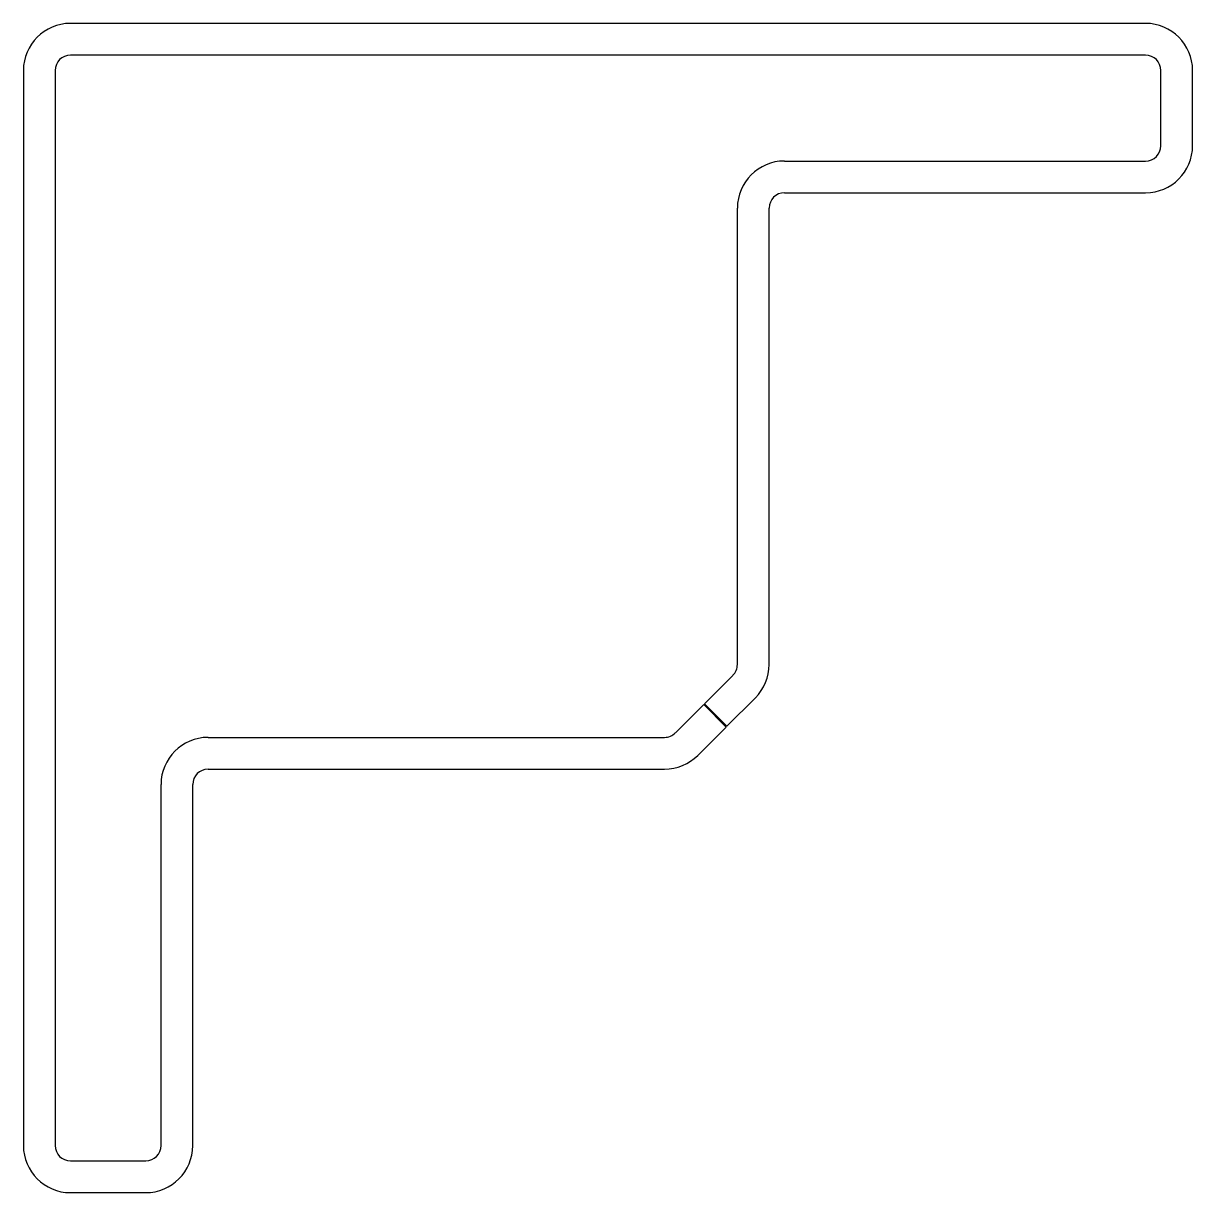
# Model space of a CAD drawing. Header units: millimetres. Extents: x -199 to 4825, y -2247 to 1507.
# Drawn here: x 413.68 to 463.38, y -2247.17 to -2197.47 of the extents above; entities that cross this region are included whole.
import ezdxf

# ---------------------------------------------------------------- set-up
doc = ezdxf.new("R2010")
doc.units = ezdxf.units.MM

msp = doc.modelspace()

# ---------------------------------------------------------------- linework, layer by layer
at = {"color": 7, "linetype": 'Continuous', "lineweight": 25}
for p, q in [((461.377, -2197.47), (415.677, -2197.47)), ((461.377, -2198.82), (415.677, -2198.82)), ((413.677, -2199.47), (413.677, -2245.17)), ((415.027, -2199.47), (415.027, -2245.17)), ((462.027, -2202.67), (462.027, -2199.47)), ((463.377, -2202.67), (463.377, -2199.47)), ((446.027, -2203.32), (461.377, -2203.32)), ((446.027, -2204.67), (461.377, -2204.67)), ((444.027, -2224.722), (444.027, -2205.32)), ((445.377, -2224.722), (445.377, -2205.32)), ((442.63, -2226.388), (443.837, -2225.182)), ((441.389, -2227.629), (442.595, -2226.423)), ((443.55, -2227.378), (442.595, -2226.423)), ((442.63, -2226.388), (443.585, -2227.342)), ((443.585, -2227.342), (444.791, -2226.136)), ((442.343, -2228.584), (443.55, -2227.378)), ((421.527, -2227.82), (440.929, -2227.82)), ((421.527, -2229.17), (440.929, -2229.17)), ((419.527, -2245.17), (419.527, -2229.82)), ((420.877, -2245.17), (420.877, -2229.82)), ((415.677, -2245.82), (418.877, -2245.82)), ((415.677, -2247.17), (418.877, -2247.17))]:
    msp.add_line(p, q, dxfattribs=at)
for centre, radius, start, end in [((415.677, -2199.47), 2, 90, 180), ((461.377, -2199.47), 2, 0, 90), ((415.677, -2199.47), 0.65, 90, 180), ((461.377, -2199.47), 0.65, 0, 90), ((461.377, -2202.67), 2, 270, 0), ((461.377, -2202.67), 0.65, 270, 0), ((446.027, -2205.32), 2, 90, 180), ((446.027, -2205.32), 0.65, 90, 180), ((443.377, -2224.722), 0.65, 315, 0), ((443.377, -2224.722), 2, 315, 0), ((421.527, -2229.82), 2, 90, 180), ((440.929, -2227.17), 0.65, 270, 315), ((440.929, -2227.17), 2, 270, 315), ((421.527, -2229.82), 0.65, 90, 180), ((415.677, -2245.17), 2, 180, 270), ((415.677, -2245.17), 0.65, 180, 270), ((418.877, -2245.17), 2, 270, 0), ((418.877, -2245.17), 0.65, 270, 0)]:
    msp.add_arc(centre, radius, start, end, dxfattribs=at)

doc.saveas('drawing.dxf')
